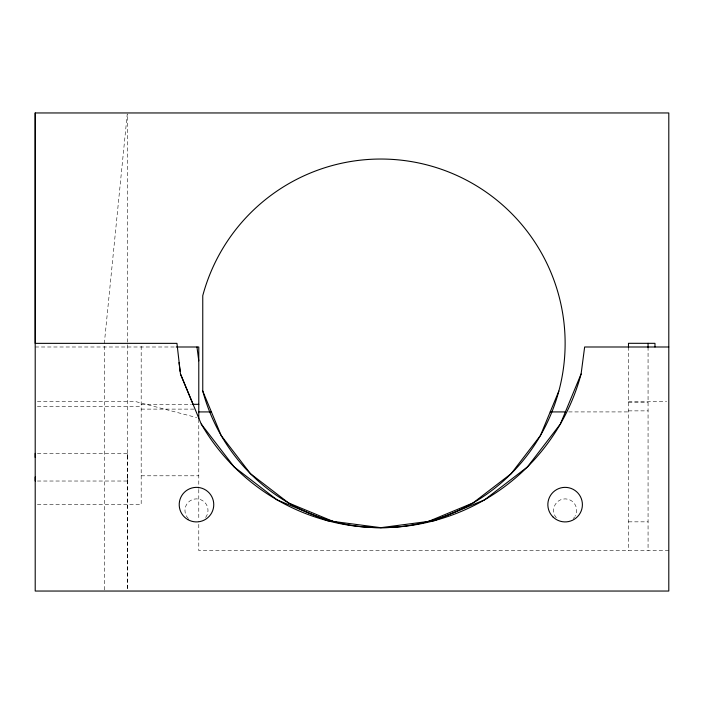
<?xml version="1.0" encoding="UTF-8"?>
<svg xmlns="http://www.w3.org/2000/svg" width="704" height="704" viewBox="0 0 704 704"><rect width="100%" height="100%" fill="white"/><g stroke="black" fill="none" stroke-linecap="round" stroke-linejoin="round"><path stroke-width="0.53" stroke-dasharray="3.52 2.64" d="M104.315 589.943L104.324 343.358L127.248 114.048M127.362 476.969L127.362 480.55L127.362 479.169M127.362 457.424L127.362 453.842M35.2 346.993L175.102 346.993M37.382 401.526L135.423 401.526L196.671 417.56M628.478 401.526L666.618 401.526M628.487 402.565L648.067 402.565M141.187 404.325L191.18 404.325M37.382 406.718L141.187 406.718M141.187 409.112L195.052 409.112M628.487 410.872L648.067 410.872M568.682 411.919L628.478 411.919M37.391 453.376L127.362 453.376L127.362 589.943L127.362 114.057M141.187 475.798L198.783 475.798M37.391 481.026L127.362 481.026M37.382 504.636L141.187 504.636L141.187 344.45M628.487 521.84L648.067 521.84M668.8 550.625L198.783 550.625L198.783 521.127M648.067 346.993L648.067 550.625M628.478 346.993L628.478 550.625M198.783 419.214L198.783 488.391M198.783 489.482L198.783 520.036M556.301 517.81A11.519 11.519 0 0 1 556.741 502.498A11.519 11.519 0 0 1 572 501.16A11.519 11.519 0 0 1 575.098 516.155M574.561 517.009A11.519 11.519 0 0 1 573.267 518.549M188.338 518.549A11.519 11.519 0 0 1 188.338 502.251A11.519 11.519 0 0 1 204.626 502.251A11.519 11.519 0 0 1 204.626 518.549"/><path stroke-width="1.06" d="M35.2 481.026L35.2 476.978M35.2 457.424L35.2 453.376M35.2 112.957L35.209 591.043L668.8 591.043L668.8 112.957L35.2 112.957L35.2 343.358L176.95 343.358L180.189 371.545M180.506 374.018L201.221 424.002L234.177 466.946L277.121 499.902L327.131 520.617L380.802 527.674L434.465 520.617L484.484 499.902L527.428 466.946L560.375 424.002L581.09 373.991L584.646 346.993L668.8 346.993M558.844 391.063L540.426 435.521L511.13 473.695L472.956 502.982L428.507 521.4M176.185 346.993L198.783 346.993L198.783 418.458M192.262 404.325L198.783 404.325M198.783 411.919L211.394 411.919M550.202 411.919L565.426 411.919M333.098 521.4L288.64 502.982L250.466 473.695L221.179 435.521L202.761 391.063L202.761 295.654A184.316 184.316 0 0 1 486.526 192.377A184.316 184.316 0 0 1 486.526 494.349A184.316 184.316 0 0 1 202.761 391.063M192.755 403.559L180.506 374.114L179.01 362.604M196.962 346.993L198.783 360.862M648.058 343.306L648.067 347.662M654.975 346.993L654.975 343.332L628.487 343.306L628.487 347.662M581.09 373.991A207.363 207.363 0 0 1 201.221 424.002M187.845 519.605A17.283 17.283 0 0 0 213.761 504.636A17.283 17.283 0 0 0 187.845 489.676A17.283 17.283 0 0 0 187.845 519.605M552.904 516.859A17.283 17.283 0 0 0 581.812 509.115A17.283 17.283 0 0 0 560.648 487.951A17.283 17.283 0 0 0 552.904 516.859"/></g></svg>
